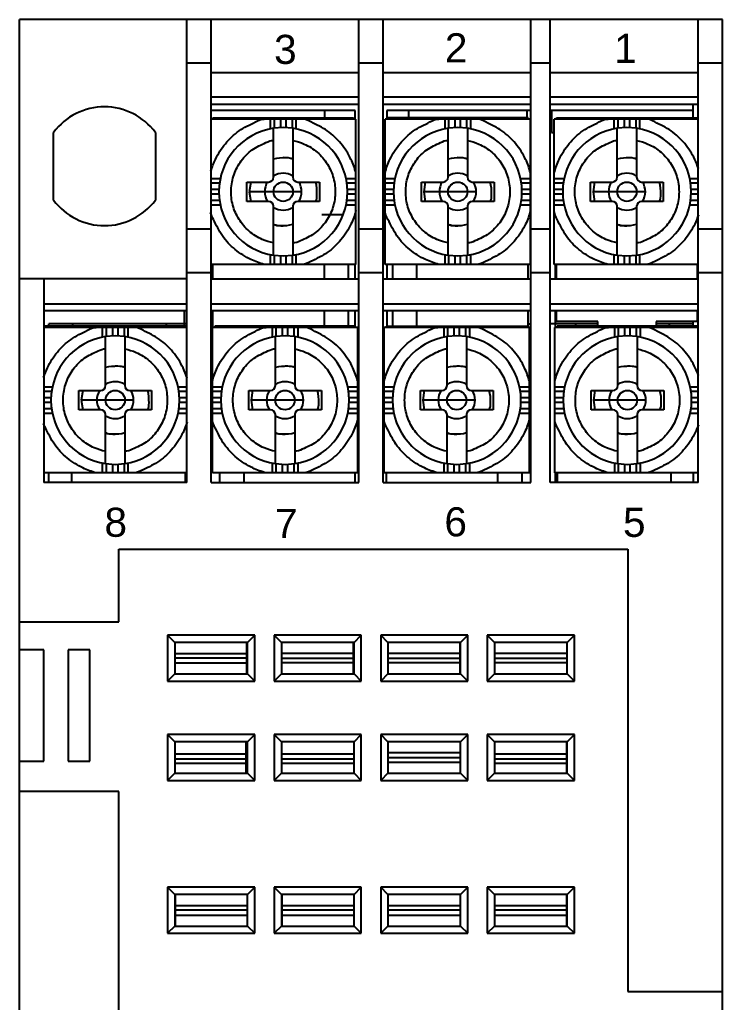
# Model space of a CAD drawing. Header units: millimetres. Extents: x -145.4 to -116.4, y 161.4 to 236.1.
# Drawn here: x -145.4 to -116.4, y 195.57 to 236.12 of the extents above; entities that cross this region are included whole.
import ezdxf

# ---------------------------------------------------------------- set-up
doc = ezdxf.new("R2010")
doc.units = ezdxf.units.MM
doc.layers.add('CMNT', color=7, linetype='Continuous', lineweight=13)
doc.layers.add('中線', color=3, linetype='Continuous', lineweight=25)
doc.styles.get("Standard").update_dxf_attribs({"font": 'simplex.shx', "bigfont": 'extfont2.shx'})

msp = doc.modelspace()

# ---------------------------------------------------------------- linework, layer by layer
at = {"layer": '中線', "color": 0}
for p, q in [((-145.4, 164.327), (-145.4, 236.121)), ((-116.403, 236.121), (-145.4, 236.121)), ((-138.501, 217.023), (-138.501, 236.121)), ((-137.501, 217.023), (-137.501, 236.121)), ((-131.402, 217.023), (-131.402, 236.121)), ((-130.402, 217.023), (-130.402, 236.121)), ((-124.302, 217.023), (-124.302, 236.121)), ((-123.502, 217.023), (-123.502, 236.121)), ((-117.403, 217.023), (-117.403, 236.121)), ((-116.403, 164.327), (-116.403, 236.121)), ((-137.501, 234.321), (-138.501, 234.321)), ((-130.402, 234.321), (-131.402, 234.321)), ((-123.502, 234.321), (-124.302, 234.321)), ((-116.403, 234.321), (-117.403, 234.321)), ((-131.402, 233.921), (-137.501, 233.921)), ((-124.302, 233.921), (-130.402, 233.921)), ((-117.403, 233.921), (-123.502, 233.921)), ((-131.402, 232.922), (-137.501, 232.922)), ((-124.302, 232.922), (-130.402, 232.922)), ((-117.403, 232.922), (-123.502, 232.922)), ((-131.402, 232.622), (-137.501, 232.622)), ((-131.551, 232.372), (-137.501, 232.372)), ((-132.801, 232.072), (-132.801, 232.372)), ((-131.551, 232.022), (-131.551, 232.372)), ((-124.302, 232.622), (-130.402, 232.622)), ((-130.252, 232.372), (-130.252, 232.022)), ((-124.302, 232.372), (-130.252, 232.372)), ((-129.352, 232.372), (-129.352, 232.072)), ((-124.452, 232.072), (-124.452, 232.372)), ((-117.403, 232.622), (-123.502, 232.622)), ((-117.603, 232.372), (-123.502, 232.372)), ((-123.452, 232.372), (-123.452, 231.472)), ((-117.603, 232.072), (-117.603, 232.622)), ((-131.526, 232.022), (-137.501, 232.022)), ((-137.425, 232.022), (-137.425, 232.072)), ((-137.425, 232.072), (-131.626, 232.072)), ((-135.062, 232.022), (-135.062, 231.617)), ((-134.889, 231.647), (-134.889, 232.022)), ((-134.629, 231.67), (-134.629, 232.022)), ((-134.421, 232.022), (-134.421, 231.67)), ((-134.161, 232.022), (-134.161, 231.647)), ((-133.988, 231.617), (-133.988, 232.022)), ((-131.626, 232.072), (-131.626, 232.022)), ((-131.526, 226.022), (-131.526, 232.022)), ((-130.321, 226.022), (-130.321, 232.022)), ((-124.321, 232.022), (-130.321, 232.022)), ((-130.221, 232.072), (-130.221, 232.022)), ((-124.421, 232.072), (-130.221, 232.072)), ((-127.858, 232.022), (-127.858, 231.617)), ((-127.685, 231.647), (-127.685, 232.022)), ((-127.425, 231.67), (-127.425, 232.022)), ((-127.217, 232.022), (-127.217, 231.67)), ((-126.957, 232.022), (-126.957, 231.647)), ((-126.784, 231.617), (-126.784, 232.022)), ((-124.421, 232.022), (-124.421, 232.072)), ((-124.321, 226.022), (-124.321, 232.022)), ((-123.34, 226.022), (-123.34, 232.022)), ((-117.403, 232.022), (-123.34, 232.022)), ((-123.24, 232.022), (-123.24, 232.072)), ((-123.24, 232.072), (-117.44, 232.072)), ((-120.877, 232.022), (-120.877, 231.617)), ((-120.704, 231.647), (-120.704, 232.022)), ((-120.444, 231.67), (-120.444, 232.022)), ((-120.236, 232.022), (-120.236, 231.67)), ((-119.976, 232.022), (-119.976, 231.647)), ((-119.803, 231.617), (-119.803, 232.022)), ((-117.44, 232.072), (-117.44, 232.022)), ((-134.525, 231.672), (-134.925, 231.641)), ((-134.925, 229.622), (-134.925, 231.641)), ((-134.125, 231.641), (-134.525, 231.672)), ((-134.125, 231.641), (-134.125, 229.622)), ((-127.321, 231.672), (-127.721, 231.641)), ((-127.721, 229.622), (-127.721, 231.641)), ((-126.921, 231.641), (-127.321, 231.672)), ((-126.921, 231.641), (-126.921, 229.622)), ((-120.34, 231.672), (-120.74, 231.641)), ((-120.74, 229.622), (-120.74, 231.641)), ((-119.94, 231.641), (-120.34, 231.672)), ((-119.94, 231.641), (-119.94, 229.622)), ((-144, 228.672), (-144, 231.472)), ((-139.801, 231.472), (-139.801, 228.672)), ((-123.452, 231.472), (-123.34, 231.472)), ((-137.12, 229.559), (-137.501, 229.559)), ((-131.526, 229.559), (-131.931, 229.559)), ((-129.916, 229.559), (-130.321, 229.559)), ((-124.321, 229.559), (-124.726, 229.559)), ((-122.935, 229.559), (-123.34, 229.559)), ((-117.403, 229.559), (-117.745, 229.559)), ((-137.501, 229.386), (-137.15, 229.386)), ((-137.501, 229.126), (-137.173, 229.126)), ((-136.025, 228.622), (-136.025, 229.422)), ((-136.025, 229.422), (-135.125, 229.422)), ((-135.867, 229.422), (-135.925, 229.022)), ((-133.925, 229.422), (-133.025, 229.422)), ((-133.025, 229.422), (-133.025, 228.622)), ((-131.901, 229.386), (-131.526, 229.386)), ((-131.878, 229.126), (-131.526, 229.126)), ((-130.321, 229.386), (-129.945, 229.386)), ((-130.321, 229.126), (-129.969, 229.126)), ((-128.821, 228.622), (-128.821, 229.422)), ((-128.821, 229.422), (-127.921, 229.422)), ((-128.662, 229.422), (-128.721, 229.022)), ((-126.721, 229.422), (-125.821, 229.422)), ((-125.821, 229.422), (-125.821, 228.622)), ((-124.696, 229.386), (-124.321, 229.386)), ((-124.673, 229.126), (-124.321, 229.126)), ((-123.34, 229.386), (-122.965, 229.386)), ((-123.34, 229.126), (-122.988, 229.126)), ((-121.84, 228.622), (-121.84, 229.422)), ((-121.84, 229.422), (-120.94, 229.422)), ((-121.682, 229.422), (-121.74, 229.022)), ((-119.74, 229.422), (-118.84, 229.422)), ((-118.84, 229.422), (-118.84, 228.622)), ((-117.715, 229.386), (-117.403, 229.386)), ((-117.692, 229.126), (-117.403, 229.126)), ((-137.173, 228.918), (-137.501, 228.918)), ((-135.925, 229.022), (-135.867, 228.622)), ((-133.765, 229.022), (-135.925, 229.022)), ((-131.526, 228.918), (-131.878, 228.918)), ((-129.969, 228.918), (-130.321, 228.918)), ((-128.721, 229.022), (-128.662, 228.622)), ((-126.561, 229.022), (-128.721, 229.022)), ((-124.321, 228.918), (-124.673, 228.918)), ((-122.988, 228.918), (-123.34, 228.918)), ((-121.74, 229.022), (-121.682, 228.622)), ((-119.58, 229.022), (-121.74, 229.022)), ((-117.403, 228.918), (-117.692, 228.918)), ((-137.15, 228.658), (-137.501, 228.658)), ((-137.501, 228.485), (-137.12, 228.485)), ((-135.125, 228.622), (-136.025, 228.622)), ((-134.925, 226.402), (-134.925, 228.422)), ((-134.125, 228.422), (-134.125, 226.402)), ((-133.025, 228.622), (-133.925, 228.622)), ((-131.931, 228.485), (-131.526, 228.485)), ((-131.526, 228.658), (-131.901, 228.658)), ((-129.945, 228.658), (-130.321, 228.658)), ((-130.321, 228.485), (-129.916, 228.485)), ((-127.921, 228.622), (-128.821, 228.622)), ((-127.721, 226.402), (-127.721, 228.422)), ((-126.921, 228.422), (-126.921, 226.402)), ((-125.821, 228.622), (-126.721, 228.622)), ((-124.726, 228.485), (-124.321, 228.485)), ((-124.321, 228.658), (-124.696, 228.658)), ((-122.965, 228.658), (-123.34, 228.658)), ((-123.34, 228.485), (-122.935, 228.485)), ((-120.94, 228.622), (-121.84, 228.622)), ((-120.74, 226.402), (-120.74, 228.422)), ((-119.94, 228.422), (-119.94, 226.402)), ((-118.84, 228.622), (-119.74, 228.622)), ((-117.745, 228.485), (-117.403, 228.485)), ((-117.403, 228.658), (-117.715, 228.658)), ((-132.075, 228.072), (-132.925, 228.072)), ((-137.501, 227.472), (-138.501, 227.472)), ((-130.402, 227.472), (-131.402, 227.472)), ((-123.502, 227.472), (-124.302, 227.472)), ((-116.403, 227.472), (-117.403, 227.472)), ((-135.062, 226.427), (-135.062, 226.022)), ((-134.925, 226.402), (-134.525, 226.372)), ((-134.889, 226.022), (-134.889, 226.397)), ((-134.629, 226.022), (-134.629, 226.374)), ((-134.525, 226.372), (-134.125, 226.402)), ((-134.421, 226.374), (-134.421, 226.022)), ((-134.161, 226.397), (-134.161, 226.022)), ((-133.988, 226.022), (-133.988, 226.427)), ((-127.858, 226.427), (-127.858, 226.022)), ((-127.721, 226.402), (-127.321, 226.372)), ((-127.685, 226.022), (-127.685, 226.397)), ((-127.425, 226.022), (-127.425, 226.374)), ((-127.321, 226.372), (-126.921, 226.402)), ((-127.217, 226.374), (-127.217, 226.022)), ((-126.957, 226.397), (-126.957, 226.022)), ((-126.784, 226.022), (-126.784, 226.427)), ((-120.877, 226.427), (-120.877, 226.022)), ((-120.74, 226.402), (-120.34, 226.372)), ((-120.704, 226.022), (-120.704, 226.397)), ((-120.444, 226.022), (-120.444, 226.374)), ((-120.34, 226.372), (-119.94, 226.402)), ((-120.236, 226.374), (-120.236, 226.022)), ((-119.976, 226.397), (-119.976, 226.022)), ((-119.803, 226.022), (-119.803, 226.427)), ((-131.526, 226.022), (-137.501, 226.022)), ((-137.425, 225.422), (-137.425, 226.022)), ((-132.825, 225.422), (-132.825, 226.022)), ((-131.826, 225.422), (-131.826, 226.022)), ((-131.551, 225.422), (-131.551, 226.022)), ((-124.321, 226.022), (-130.321, 226.022)), ((-130.252, 226.022), (-130.252, 225.422)), ((-130.021, 226.022), (-130.021, 225.422)), ((-129.021, 226.022), (-129.021, 225.422)), ((-124.421, 225.422), (-124.421, 226.022)), ((-124.302, 226.072), (-124.321, 226.072)), ((-117.403, 226.022), (-123.34, 226.022)), ((-123.302, 226.022), (-123.302, 225.422)), ((-123.24, 225.422), (-123.24, 226.022)), ((-117.44, 226.022), (-117.44, 225.422)), ((-137.501, 225.672), (-138.501, 225.672)), ((-130.402, 225.672), (-131.402, 225.672)), ((-123.502, 225.672), (-124.302, 225.672)), ((-116.403, 225.672), (-117.403, 225.672)), ((-138.501, 225.422), (-145.4, 225.422)), ((-144.4, 225.422), (-144.4, 217.023)), ((-137.501, 225.422), (-131.402, 225.422)), ((-130.402, 225.422), (-124.302, 225.422)), ((-123.502, 225.422), (-117.403, 225.422)), ((-144.4, 224.402), (-138.501, 224.402)), ((-137.501, 224.402), (-131.402, 224.402)), ((-130.402, 224.402), (-124.302, 224.402)), ((-123.502, 224.402), (-117.403, 224.402)), ((-144.4, 224.122), (-138.501, 224.122)), ((-138.601, 223.472), (-138.601, 224.122)), ((-137.501, 224.122), (-131.402, 224.122)), ((-137.425, 223.422), (-137.425, 224.122)), ((-132.825, 223.472), (-132.825, 224.122)), ((-131.826, 223.472), (-131.826, 224.122)), ((-131.551, 223.472), (-131.551, 224.122)), ((-130.402, 224.122), (-124.302, 224.122)), ((-130.252, 224.122), (-130.252, 223.472)), ((-130.021, 224.122), (-130.021, 223.472)), ((-129.021, 224.122), (-129.021, 223.472)), ((-124.421, 223.422), (-124.421, 224.122)), ((-123.502, 224.122), (-117.403, 224.122)), ((-123.302, 224.122), (-123.302, 223.422)), ((-123.24, 223.672), (-123.24, 224.122)), ((-117.44, 224.122), (-117.44, 223.672)), ((-138.501, 223.422), (-144.4, 223.422)), ((-144.357, 223.472), (-144.357, 223.422)), ((-138.557, 223.472), (-144.357, 223.472)), ((-144.2, 223.472), (-144.2, 223.572)), ((-138.501, 223.572), (-144.2, 223.572)), ((-143.201, 223.472), (-143.201, 223.572)), ((-141.994, 223.422), (-141.994, 223.017)), ((-141.821, 223.047), (-141.821, 223.422)), ((-141.561, 223.07), (-141.561, 223.422)), ((-141.353, 223.422), (-141.353, 223.07)), ((-141.093, 223.422), (-141.093, 223.047)), ((-140.92, 223.017), (-140.92, 223.422)), ((-139.351, 223.572), (-139.351, 223.472)), ((-138.557, 223.422), (-138.557, 223.472)), ((-137.501, 223.572), (-137.425, 223.572)), ((-137.449, 217.423), (-137.449, 223.422)), ((-131.449, 223.422), (-137.449, 223.422)), ((-137.349, 223.472), (-137.349, 223.422)), ((-131.549, 223.472), (-137.349, 223.472)), ((-134.986, 223.422), (-134.986, 223.017)), ((-134.813, 223.047), (-134.813, 223.422)), ((-134.553, 223.07), (-134.553, 223.422)), ((-134.345, 223.422), (-134.345, 223.07)), ((-134.085, 223.422), (-134.085, 223.047)), ((-133.912, 223.017), (-133.912, 223.422)), ((-131.549, 223.422), (-131.549, 223.472)), ((-131.449, 217.423), (-131.449, 223.422)), ((-130.363, 217.423), (-130.363, 223.422)), ((-124.364, 223.422), (-130.363, 223.422)), ((-130.263, 223.422), (-130.263, 223.472)), ((-130.263, 223.472), (-124.464, 223.472)), ((-127.901, 223.422), (-127.901, 223.017)), ((-127.728, 223.047), (-127.728, 223.422)), ((-127.468, 223.07), (-127.468, 223.422)), ((-127.259, 223.422), (-127.259, 223.07)), ((-127, 223.422), (-127, 223.047)), ((-126.826, 223.017), (-126.826, 223.422)), ((-124.464, 223.472), (-124.464, 223.422)), ((-124.421, 223.572), (-124.302, 223.572)), ((-124.364, 217.423), (-124.364, 223.422)), ((-121.54, 223.572), (-123.502, 223.572)), ((-123.319, 217.423), (-123.319, 223.422)), ((-117.403, 223.422), (-123.319, 223.422)), ((-121.54, 223.672), (-123.24, 223.672)), ((-123.219, 223.472), (-123.219, 223.422)), ((-117.42, 223.472), (-123.219, 223.472)), ((-122.452, 223.472), (-122.452, 223.572)), ((-121.54, 223.472), (-121.54, 223.672)), ((-120.857, 223.422), (-120.857, 223.017)), ((-120.683, 223.047), (-120.683, 223.422)), ((-120.424, 223.07), (-120.424, 223.422)), ((-120.215, 223.422), (-120.215, 223.07)), ((-119.956, 223.422), (-119.956, 223.047)), ((-119.782, 223.017), (-119.782, 223.422)), ((-119.14, 223.672), (-119.14, 223.472)), ((-117.44, 223.672), (-119.14, 223.672)), ((-117.603, 223.572), (-119.14, 223.572)), ((-118.603, 223.572), (-118.603, 223.472)), ((-117.603, 223.472), (-117.603, 223.672)), ((-117.42, 223.422), (-117.42, 223.472)), ((-141.457, 223.072), (-141.857, 223.042)), ((-141.857, 221.023), (-141.857, 223.042)), ((-141.057, 223.042), (-141.457, 223.072)), ((-141.057, 223.042), (-141.057, 221.023)), ((-134.449, 223.072), (-134.849, 223.042)), ((-134.849, 221.023), (-134.849, 223.042)), ((-134.049, 223.042), (-134.449, 223.072)), ((-134.049, 223.042), (-134.049, 221.023)), ((-127.364, 223.072), (-127.764, 223.042)), ((-127.764, 221.023), (-127.764, 223.042)), ((-126.964, 223.042), (-127.364, 223.072)), ((-126.964, 223.042), (-126.964, 221.023)), ((-120.319, 223.072), (-120.719, 223.042)), ((-120.719, 221.023), (-120.719, 223.042)), ((-119.92, 223.042), (-120.319, 223.072)), ((-119.92, 223.042), (-119.92, 221.023)), ((-137.449, 222.272), (-137.501, 222.272)), ((-124.302, 222.272), (-124.364, 222.272)), ((-144.052, 220.96), (-144.4, 220.96)), ((-144.4, 220.787), (-144.082, 220.787)), ((-142.957, 220.023), (-142.957, 220.823)), ((-142.957, 220.823), (-142.057, 220.823)), ((-142.799, 220.823), (-142.857, 220.423)), ((-140.857, 220.823), (-139.957, 220.823)), ((-139.957, 220.823), (-139.957, 220.023)), ((-138.501, 220.96), (-138.862, 220.96)), ((-138.832, 220.787), (-138.501, 220.787)), ((-137.044, 220.96), (-137.449, 220.96)), ((-137.449, 220.787), (-137.074, 220.787)), ((-135.949, 220.023), (-135.949, 220.823)), ((-135.949, 220.823), (-135.049, 220.823)), ((-135.791, 220.823), (-135.849, 220.423)), ((-133.849, 220.823), (-132.949, 220.823)), ((-132.949, 220.823), (-132.949, 220.023)), ((-131.449, 220.96), (-131.854, 220.96)), ((-131.824, 220.787), (-131.449, 220.787)), ((-129.958, 220.96), (-130.363, 220.96)), ((-130.363, 220.787), (-129.988, 220.787)), ((-128.863, 220.023), (-128.863, 220.823)), ((-128.863, 220.823), (-127.964, 220.823)), ((-128.705, 220.823), (-128.764, 220.423)), ((-126.764, 220.823), (-125.864, 220.823)), ((-125.864, 220.823), (-125.864, 220.023)), ((-124.364, 220.96), (-124.769, 220.96)), ((-124.739, 220.787), (-124.364, 220.787)), ((-122.914, 220.96), (-123.319, 220.96)), ((-123.319, 220.787), (-122.944, 220.787)), ((-121.819, 220.023), (-121.819, 220.823)), ((-121.819, 220.823), (-120.919, 220.823)), ((-121.661, 220.823), (-121.719, 220.423)), ((-119.72, 220.823), (-118.82, 220.823)), ((-118.82, 220.823), (-118.82, 220.023)), ((-117.403, 220.96), (-117.725, 220.96)), ((-117.695, 220.787), (-117.403, 220.787)), ((-144.4, 220.527), (-144.105, 220.527)), ((-144.105, 220.318), (-144.4, 220.318)), ((-142.857, 220.423), (-142.799, 220.023)), ((-140.697, 220.423), (-142.857, 220.423)), ((-138.809, 220.527), (-138.501, 220.527)), ((-138.501, 220.318), (-138.809, 220.318)), ((-137.449, 220.527), (-137.097, 220.527)), ((-137.097, 220.318), (-137.449, 220.318)), ((-135.849, 220.423), (-135.791, 220.023)), ((-133.689, 220.423), (-135.849, 220.423)), ((-131.801, 220.527), (-131.449, 220.527)), ((-131.449, 220.318), (-131.801, 220.318)), ((-130.363, 220.527), (-130.011, 220.527)), ((-130.011, 220.318), (-130.363, 220.318)), ((-128.764, 220.423), (-128.705, 220.023)), ((-126.604, 220.423), (-128.764, 220.423)), ((-124.716, 220.527), (-124.364, 220.527)), ((-124.364, 220.318), (-124.716, 220.318)), ((-123.319, 220.527), (-122.967, 220.527)), ((-122.967, 220.318), (-123.319, 220.318)), ((-121.719, 220.423), (-121.661, 220.023)), ((-119.56, 220.423), (-121.719, 220.423)), ((-117.672, 220.527), (-117.403, 220.527)), ((-117.403, 220.318), (-117.672, 220.318)), ((-144.082, 220.059), (-144.4, 220.059)), ((-144.4, 219.885), (-144.052, 219.885)), ((-142.057, 220.023), (-142.957, 220.023)), ((-141.857, 217.803), (-141.857, 219.823)), ((-141.057, 219.823), (-141.057, 217.803)), ((-139.957, 220.023), (-140.857, 220.023)), ((-138.862, 219.885), (-138.501, 219.885)), ((-138.501, 220.059), (-138.832, 220.059)), ((-137.074, 220.059), (-137.449, 220.059)), ((-137.449, 219.885), (-137.044, 219.885)), ((-135.049, 220.023), (-135.949, 220.023)), ((-134.849, 217.803), (-134.849, 219.823)), ((-134.049, 219.823), (-134.049, 217.803)), ((-132.949, 220.023), (-133.849, 220.023)), ((-131.854, 219.885), (-131.449, 219.885)), ((-131.449, 220.059), (-131.824, 220.059)), ((-129.988, 220.059), (-130.363, 220.059)), ((-130.363, 219.885), (-129.958, 219.885)), ((-127.964, 220.023), (-128.863, 220.023)), ((-127.764, 217.803), (-127.764, 219.823)), ((-126.964, 219.823), (-126.964, 217.803)), ((-125.864, 220.023), (-126.764, 220.023)), ((-124.769, 219.885), (-124.364, 219.885)), ((-124.364, 220.059), (-124.739, 220.059)), ((-122.944, 220.059), (-123.319, 220.059)), ((-123.319, 219.885), (-122.914, 219.885)), ((-120.919, 220.023), (-121.819, 220.023)), ((-120.719, 217.803), (-120.719, 219.823)), ((-119.92, 219.823), (-119.92, 217.803)), ((-118.82, 220.023), (-119.72, 220.023)), ((-117.725, 219.885), (-117.403, 219.885)), ((-117.403, 220.059), (-117.695, 220.059)), ((-137.501, 218.273), (-137.449, 218.273)), ((-124.364, 218.273), (-124.302, 218.273)), ((-141.994, 217.828), (-141.994, 217.423)), ((-141.857, 217.803), (-141.457, 217.773)), ((-141.821, 217.423), (-141.821, 217.798)), ((-141.561, 217.423), (-141.561, 217.775)), ((-141.457, 217.773), (-141.057, 217.803)), ((-141.353, 217.775), (-141.353, 217.423)), ((-141.093, 217.798), (-141.093, 217.423)), ((-140.92, 217.423), (-140.92, 217.828)), ((-134.986, 217.828), (-134.986, 217.423)), ((-134.849, 217.803), (-134.449, 217.773)), ((-134.813, 217.423), (-134.813, 217.798)), ((-134.553, 217.423), (-134.553, 217.775)), ((-134.449, 217.773), (-134.049, 217.803)), ((-134.345, 217.775), (-134.345, 217.423)), ((-134.085, 217.798), (-134.085, 217.423)), ((-133.912, 217.423), (-133.912, 217.828)), ((-127.901, 217.828), (-127.901, 217.423)), ((-127.764, 217.803), (-127.364, 217.773)), ((-127.728, 217.423), (-127.728, 217.798)), ((-127.468, 217.423), (-127.468, 217.775)), ((-127.364, 217.773), (-126.964, 217.803)), ((-127.259, 217.775), (-127.259, 217.423)), ((-127, 217.798), (-127, 217.423)), ((-126.826, 217.423), (-126.826, 217.828)), ((-120.857, 217.828), (-120.857, 217.423)), ((-120.719, 217.803), (-120.319, 217.773)), ((-120.683, 217.423), (-120.683, 217.798)), ((-120.424, 217.423), (-120.424, 217.775)), ((-120.319, 217.773), (-119.92, 217.803)), ((-120.215, 217.775), (-120.215, 217.423)), ((-119.956, 217.798), (-119.956, 217.423)), ((-119.782, 217.423), (-119.782, 217.828)), ((-138.501, 217.423), (-144.4, 217.423)), ((-144.2, 217.023), (-144.2, 217.423)), ((-143.257, 217.423), (-143.257, 217.023)), ((-138.557, 217.023), (-138.557, 217.423)), ((-131.449, 217.423), (-137.449, 217.423)), ((-137.149, 217.423), (-137.149, 217.023)), ((-136.149, 217.423), (-136.149, 217.023)), ((-131.549, 217.023), (-131.549, 217.423)), ((-124.364, 217.423), (-130.363, 217.423)), ((-130.263, 217.023), (-130.263, 217.423)), ((-125.664, 217.023), (-125.664, 217.423)), ((-124.664, 217.023), (-124.664, 217.423)), ((-117.403, 217.423), (-123.319, 217.423)), ((-123.302, 217.423), (-123.302, 217.023)), ((-123.219, 217.423), (-123.219, 217.023)), ((-118.52, 217.023), (-118.52, 217.423)), ((-117.603, 217.423), (-117.603, 217.023)), ((-138.501, 217.023), (-144.4, 217.023)), ((-137.501, 217.023), (-131.402, 217.023)), ((-130.402, 217.023), (-124.302, 217.023)), ((-117.403, 217.023), (-123.502, 217.023)), ((-141.301, 211.273), (-141.301, 214.273)), ((-141.301, 214.273), (-120.302, 214.273)), ((-120.302, 214.273), (-120.302, 196.025)), ((-145.4, 211.273), (-141.301, 211.273)), ((-139.001, 210.423), (-139.301, 210.723)), ((-139.301, 210.723), (-139.301, 208.824)), ((-135.701, 210.723), (-139.301, 210.723)), ((-136.001, 210.423), (-135.701, 210.723)), ((-135.701, 208.824), (-135.701, 210.723)), ((-134.601, 210.423), (-134.901, 210.723)), ((-134.901, 210.723), (-134.901, 208.824)), ((-131.302, 210.723), (-134.901, 210.723)), ((-131.601, 210.423), (-131.302, 210.723)), ((-131.302, 208.824), (-131.302, 210.723)), ((-130.502, 210.723), (-130.502, 208.824)), ((-130.202, 210.423), (-130.502, 210.723)), ((-126.902, 210.723), (-130.502, 210.723)), ((-127.202, 210.423), (-126.902, 210.723)), ((-126.902, 208.824), (-126.902, 210.723)), ((-126.102, 210.723), (-126.102, 208.824)), ((-122.502, 210.723), (-126.102, 210.723)), ((-125.802, 210.423), (-126.102, 210.723)), ((-122.802, 210.423), (-122.502, 210.723)), ((-122.502, 208.824), (-122.502, 210.723)), ((-144.4, 210.123), (-145.4, 210.123)), ((-144.4, 205.524), (-144.4, 210.123)), ((-142.501, 210.123), (-143.401, 210.123)), ((-143.401, 210.123), (-143.401, 205.524)), ((-142.501, 205.524), (-142.501, 210.123)), ((-139.001, 210.423), (-139.001, 209.123)), ((-136.001, 210.423), (-139.001, 210.423)), ((-136.027, 209.123), (-136.027, 210.423)), ((-136.001, 210.073), (-136.027, 210.073)), ((-136.001, 209.123), (-136.001, 210.423)), ((-134.601, 210.423), (-134.601, 209.123)), ((-131.601, 210.423), (-134.601, 210.423)), ((-131.626, 209.123), (-131.626, 210.423)), ((-131.601, 209.123), (-131.601, 210.423)), ((-130.202, 210.423), (-130.202, 209.123)), ((-127.202, 210.423), (-130.202, 210.423)), ((-127.221, 209.123), (-127.221, 210.423)), ((-127.202, 209.123), (-127.202, 210.423)), ((-125.802, 210.423), (-125.802, 209.123)), ((-122.802, 210.423), (-125.802, 210.423)), ((-125.79, 209.123), (-125.79, 210.423)), ((-122.802, 209.123), (-122.802, 210.423)), ((-139.001, 209.97), (-136.027, 209.97)), ((-136.027, 209.773), (-139.001, 209.773)), ((-131.626, 209.97), (-134.601, 209.97)), ((-134.601, 209.773), (-131.626, 209.773)), ((-127.221, 209.97), (-130.202, 209.97)), ((-130.202, 209.773), (-127.221, 209.773)), ((-122.802, 209.97), (-125.79, 209.97)), ((-125.79, 209.773), (-122.802, 209.773)), ((-139.001, 209.577), (-136.027, 209.577)), ((-131.626, 209.577), (-134.601, 209.577)), ((-131.626, 209.373), (-131.601, 209.373)), ((-127.221, 209.577), (-130.202, 209.577)), ((-122.802, 209.577), (-125.79, 209.577)), ((-139.001, 209.123), (-139.301, 208.824)), ((-139.301, 208.824), (-135.701, 208.824)), ((-139.001, 209.123), (-136.001, 209.123)), ((-136.001, 209.123), (-135.701, 208.824)), ((-134.601, 209.123), (-134.901, 208.824)), ((-134.901, 208.824), (-131.302, 208.824)), ((-134.601, 209.123), (-131.601, 209.123)), ((-131.601, 209.123), (-131.302, 208.824)), ((-130.202, 209.123), (-130.502, 208.824)), ((-130.502, 208.824), (-126.902, 208.824)), ((-130.202, 209.123), (-127.202, 209.123)), ((-127.202, 209.123), (-126.902, 208.824)), ((-125.802, 209.123), (-126.102, 208.824)), ((-126.102, 208.824), (-122.502, 208.824)), ((-125.802, 209.123), (-122.802, 209.123)), ((-122.802, 209.123), (-122.502, 208.824)), ((-139.001, 206.324), (-139.301, 206.624)), ((-135.701, 206.624), (-139.301, 206.624)), ((-139.301, 206.624), (-139.301, 204.724)), ((-136.001, 206.324), (-135.701, 206.624)), ((-135.701, 204.724), (-135.701, 206.624)), ((-134.601, 206.324), (-134.901, 206.624)), ((-134.901, 206.624), (-134.901, 204.724)), ((-131.302, 206.624), (-134.901, 206.624)), ((-131.601, 206.324), (-131.302, 206.624)), ((-131.302, 204.724), (-131.302, 206.624)), ((-130.502, 206.624), (-130.502, 204.724)), ((-126.902, 206.624), (-130.502, 206.624)), ((-130.202, 206.324), (-130.502, 206.624)), ((-127.202, 206.324), (-126.902, 206.624)), ((-126.902, 204.724), (-126.902, 206.624)), ((-126.102, 206.624), (-126.102, 204.724)), ((-122.502, 206.624), (-126.102, 206.624)), ((-125.802, 206.324), (-126.102, 206.624)), ((-122.802, 206.324), (-122.502, 206.624)), ((-122.502, 204.724), (-122.502, 206.624)), ((-136.001, 206.324), (-139.001, 206.324)), ((-139.001, 206.324), (-139.001, 205.024)), ((-136.057, 205.024), (-136.057, 206.324)), ((-136.001, 206.174), (-136.057, 206.174)), ((-136.001, 205.024), (-136.001, 206.324)), ((-134.601, 206.324), (-134.601, 205.024)), ((-131.601, 206.324), (-134.601, 206.324)), ((-131.601, 205.024), (-131.601, 206.324)), ((-130.202, 206.324), (-130.202, 205.024)), ((-127.202, 206.324), (-130.202, 206.324)), ((-127.214, 205.024), (-127.214, 206.324)), ((-127.202, 205.024), (-127.202, 206.324)), ((-125.802, 206.324), (-125.802, 205.024)), ((-122.802, 206.324), (-125.802, 206.324)), ((-122.819, 205.024), (-122.819, 206.324)), ((-122.802, 206.174), (-122.819, 206.174)), ((-122.802, 206.024), (-122.819, 206.024)), ((-122.802, 205.024), (-122.802, 206.324)), ((-136.057, 205.82), (-139.001, 205.82)), ((-139.001, 205.624), (-136.057, 205.624)), ((-131.601, 205.82), (-134.599, 205.82)), ((-134.599, 205.624), (-131.601, 205.624)), ((-127.214, 205.87), (-130.202, 205.87)), ((-130.202, 205.674), (-127.214, 205.674)), ((-122.819, 205.82), (-125.802, 205.82)), ((-125.802, 205.624), (-122.819, 205.624)), ((-145.4, 205.524), (-144.4, 205.524)), ((-143.401, 205.524), (-142.501, 205.524)), ((-136.057, 205.427), (-139.001, 205.427)), ((-131.601, 205.427), (-134.599, 205.427)), ((-127.214, 205.477), (-130.202, 205.477)), ((-122.819, 205.427), (-125.802, 205.427)), ((-139.001, 205.024), (-139.301, 204.724)), ((-139.001, 205.024), (-136.001, 205.024)), ((-136.001, 205.024), (-135.701, 204.724)), ((-134.601, 205.024), (-134.901, 204.724)), ((-134.601, 205.024), (-131.601, 205.024)), ((-131.601, 205.024), (-131.302, 204.724)), ((-130.202, 205.024), (-130.502, 204.724)), ((-130.202, 205.024), (-127.202, 205.024)), ((-127.202, 205.024), (-126.902, 204.724)), ((-125.802, 205.024), (-126.102, 204.724)), ((-125.802, 205.024), (-122.802, 205.024)), ((-122.802, 205.024), (-122.502, 204.724)), ((-139.301, 204.724), (-135.701, 204.724)), ((-134.901, 204.724), (-131.302, 204.724)), ((-130.502, 204.724), (-126.902, 204.724)), ((-126.102, 204.724), (-122.502, 204.724)), ((-141.301, 204.274), (-145.4, 204.274)), ((-141.301, 186.175), (-141.301, 204.274)), ((-139.001, 200.024), (-139.301, 200.324)), ((-135.701, 200.324), (-139.301, 200.324)), ((-139.301, 200.324), (-139.301, 198.424)), ((-136.001, 200.024), (-135.701, 200.324)), ((-135.701, 198.424), (-135.701, 200.324)), ((-134.601, 200.024), (-134.901, 200.324)), ((-131.302, 200.324), (-134.901, 200.324)), ((-134.901, 200.324), (-134.901, 198.424)), ((-131.601, 200.024), (-131.302, 200.324)), ((-131.302, 198.424), (-131.302, 200.324)), ((-130.502, 200.324), (-130.502, 198.424)), ((-126.902, 200.324), (-130.502, 200.324)), ((-130.202, 200.024), (-130.502, 200.324)), ((-127.202, 200.024), (-126.902, 200.324)), ((-126.902, 198.424), (-126.902, 200.324)), ((-126.102, 200.324), (-126.102, 198.424)), ((-122.502, 200.324), (-126.102, 200.324)), ((-125.802, 200.024), (-126.102, 200.324)), ((-122.802, 200.024), (-122.502, 200.324)), ((-122.502, 198.424), (-122.502, 200.324)), ((-136.001, 200.024), (-139.001, 200.024)), ((-139.001, 200.024), (-139.001, 198.724)), ((-139.001, 199.974), (-138.986, 199.974)), ((-138.986, 200.024), (-138.986, 198.724)), ((-136.001, 198.724), (-136.001, 200.024)), ((-131.601, 200.024), (-134.601, 200.024)), ((-134.601, 200.024), (-134.601, 198.724)), ((-134.587, 200.024), (-134.587, 198.724)), ((-131.601, 198.724), (-131.601, 200.024)), ((-130.202, 200.024), (-130.202, 198.724)), ((-127.202, 200.024), (-130.202, 200.024)), ((-127.202, 198.724), (-127.202, 200.024)), ((-125.802, 200.024), (-125.802, 198.724)), ((-122.802, 200.024), (-125.802, 200.024)), ((-122.827, 198.724), (-122.827, 200.024)), ((-122.827, 199.974), (-122.802, 199.974)), ((-122.802, 198.724), (-122.802, 200.024)), ((-138.986, 199.571), (-136.001, 199.571)), ((-134.587, 199.874), (-134.601, 199.874)), ((-134.587, 199.571), (-131.601, 199.571)), ((-130.202, 199.571), (-127.205, 199.571)), ((-125.802, 199.571), (-122.827, 199.571)), ((-136.001, 199.374), (-138.986, 199.374)), ((-138.986, 199.178), (-136.001, 199.178)), ((-131.601, 199.374), (-134.587, 199.374)), ((-134.587, 199.178), (-131.601, 199.178)), ((-127.205, 199.374), (-130.202, 199.374)), ((-130.202, 199.178), (-127.205, 199.178)), ((-122.827, 199.374), (-125.802, 199.374)), ((-125.802, 199.178), (-122.827, 199.178)), ((-139.001, 198.724), (-139.301, 198.424)), ((-139.001, 198.974), (-138.986, 198.974)), ((-139.001, 198.724), (-136.001, 198.724)), ((-136.001, 198.724), (-135.701, 198.424)), ((-134.601, 198.724), (-134.901, 198.424)), ((-134.601, 198.724), (-131.601, 198.724)), ((-131.601, 198.724), (-131.302, 198.424)), ((-130.202, 198.724), (-130.502, 198.424)), ((-130.202, 198.724), (-127.202, 198.724)), ((-127.202, 198.724), (-126.902, 198.424)), ((-125.802, 198.724), (-126.102, 198.424)), ((-125.802, 198.724), (-122.802, 198.724)), ((-122.827, 198.974), (-122.802, 198.974)), ((-122.802, 198.724), (-122.502, 198.424)), ((-139.301, 198.424), (-135.701, 198.424)), ((-134.901, 198.424), (-131.302, 198.424)), ((-130.502, 198.424), (-126.902, 198.424)), ((-126.102, 198.424), (-122.502, 198.424)), ((-120.302, 196.025), (-116.403, 196.025))]:
    msp.add_line(p, q, dxfattribs=at)
for centre in [(-134.525, 229.022), (-127.321, 229.022), (-120.34, 229.022), (-141.457, 220.423), (-134.449, 220.423), (-127.364, 220.423), (-120.319, 220.423)]:
    msp.add_circle(centre, 0.4, dxfattribs=at)
for centre, radius, start, end in [((-141.901, 229.897), 2.625, 36.8699, 143.1301), ((-134.525, 229.022), 2.65, 98.6816, 261.3184), ((-134.525, 229.022), 2.65, 278.6816, 81.3184), ((-127.321, 229.022), 2.65, 98.6816, 261.3184), ((-127.321, 229.022), 2.65, 278.6816, 81.3184), ((-120.34, 229.022), 2.65, 98.6816, 261.3184), ((-120.34, 229.022), 2.65, 278.6816, 81.3184), ((-134.525, 229.022), 1.406, 73.4125, 90), ((-127.321, 229.022), 1.406, 73.4125, 90), ((-120.34, 229.022), 1.406, 73.4125, 90), ((-135.125, 229.622), 0.2, 270, 0), ((-134.525, 229.022), 0.76, 58.2431, 121.7569), ((-133.925, 229.622), 0.2, 180, 270), ((-127.921, 229.622), 0.2, 270, 0), ((-127.321, 229.022), 0.76, 58.2431, 121.7569), ((-126.721, 229.622), 0.2, 180, 270), ((-120.94, 229.622), 0.2, 270, 0), ((-120.34, 229.022), 0.76, 58.2431, 121.7569), ((-119.74, 229.622), 0.2, 180, 270), ((-134.525, 229.022), 0.76, 148.2431, 211.7569), ((-134.525, 229.022), 0.76, 328.2431, 31.7569), ((-127.321, 229.022), 0.76, 148.2431, 211.7569), ((-127.321, 229.022), 0.76, 328.2431, 31.7569), ((-120.34, 229.022), 0.76, 148.2431, 211.7569), ((-120.34, 229.022), 0.76, 328.2431, 31.7569), ((-141.901, 230.247), 2.625, 216.8699, 323.1301), ((-135.125, 228.422), 0.2, 0, 90), ((-134.525, 229.022), 0.76, 238.2431, 301.7569), ((-133.925, 228.422), 0.2, 90, 180), ((-127.921, 228.422), 0.2, 0, 90), ((-127.321, 229.022), 0.76, 238.2431, 301.7569), ((-126.721, 228.422), 0.2, 90, 180), ((-120.94, 228.422), 0.2, 0, 90), ((-120.34, 229.022), 0.76, 238.2431, 301.7569), ((-119.74, 228.422), 0.2, 90, 180), ((-134.525, 229.022), 1.406, 253.4125, 270), ((-127.321, 229.022), 1.406, 253.4125, 270), ((-120.34, 229.022), 1.406, 253.4125, 270), ((-141.457, 220.423), 2.65, 98.6816, 261.3184), ((-141.457, 220.423), 2.65, 278.6816, 81.3184), ((-134.449, 220.423), 2.65, 98.6816, 261.3184), ((-134.449, 220.423), 2.65, 278.6816, 81.3184), ((-127.364, 220.423), 2.65, 98.6816, 261.3184), ((-127.364, 220.423), 2.65, 278.6816, 81.3184), ((-120.319, 220.423), 2.65, 98.6816, 261.3184), ((-120.319, 220.423), 2.65, 278.6816, 81.3184), ((-141.457, 220.423), 1.406, 73.4125, 90), ((-134.449, 220.423), 1.406, 73.4125, 90), ((-127.364, 220.423), 1.406, 73.4125, 90), ((-120.319, 220.423), 1.406, 73.4125, 90), ((-142.057, 221.023), 0.2, 270, 0), ((-141.457, 220.423), 0.76, 58.2431, 121.7569), ((-140.857, 221.023), 0.2, 180, 270), ((-135.049, 221.023), 0.2, 270, 0), ((-134.449, 220.423), 0.76, 58.2431, 121.7569), ((-133.849, 221.023), 0.2, 180, 270), ((-127.964, 221.023), 0.2, 270, 0), ((-127.364, 220.423), 0.76, 58.2431, 121.7569), ((-126.764, 221.023), 0.2, 180, 270), ((-120.919, 221.023), 0.2, 270, 0), ((-120.319, 220.423), 0.76, 58.2431, 121.7569), ((-119.72, 221.023), 0.2, 180, 270), ((-141.457, 220.423), 0.76, 148.2431, 211.7569), ((-141.457, 220.423), 0.76, 328.2431, 31.7569), ((-134.449, 220.423), 0.76, 148.2431, 211.7569), ((-134.449, 220.423), 0.76, 328.2431, 31.7569), ((-127.364, 220.423), 0.76, 148.2431, 211.7569), ((-127.364, 220.423), 0.76, 328.2431, 31.7569), ((-120.319, 220.423), 0.76, 148.2431, 211.7569), ((-120.319, 220.423), 0.76, 328.2431, 31.7569), ((-142.057, 219.823), 0.2, 0, 90), ((-141.457, 220.423), 0.76, 238.2431, 301.7569), ((-140.857, 219.823), 0.2, 90, 180), ((-135.049, 219.823), 0.2, 0, 90), ((-134.449, 220.423), 0.76, 238.2431, 301.7569), ((-133.849, 219.823), 0.2, 90, 180), ((-127.964, 219.823), 0.2, 0, 90), ((-127.364, 220.423), 0.76, 238.2431, 301.7569), ((-126.764, 219.823), 0.2, 90, 180), ((-120.919, 219.823), 0.2, 0, 90), ((-120.319, 220.423), 0.76, 238.2431, 301.7569), ((-119.72, 219.823), 0.2, 90, 180), ((-141.457, 220.423), 1.406, 253.4125, 270), ((-134.449, 220.423), 1.406, 253.4125, 270), ((-127.364, 220.423), 1.406, 253.4125, 270), ((-120.319, 220.423), 1.406, 253.4125, 270)]:
    msp.add_arc(centre, radius, start, end, dxfattribs=at)
for points, knots in [([(-137.507, 229.87), (-137.459, 230.037), (-137.307, 230.441), (-136.933, 231.022), (-136.367, 231.568), (-135.793, 231.835), (-135.435, 232.025), (-135.306, 232.022)], [0, 0, 0, 0, 335.545375, 832.971916, 1330.398457, 1827.824998, 2077.020583, 2077.020583, 2077.020583, 2077.020583]), ([(-131.526, 229.803), (-131.575, 229.993), (-131.731, 230.422), (-132.118, 231.022), (-132.684, 231.568), (-133.257, 231.835), (-133.616, 232.025), (-133.744, 232.022)], [0, 0, 0, 0, 362.968045, 837.362651, 1311.757259, 1786.151865, 2023.80915, 2023.80915, 2023.80915, 2023.80915]), ([(-130.321, 229.803), (-130.271, 229.993), (-130.115, 230.422), (-129.728, 231.022), (-129.162, 231.568), (-128.589, 231.835), (-128.23, 232.025), (-128.102, 232.022)], [0, 0, 0, 0, 357.45365, 824.641011, 1291.828373, 1759.015736, 1993.06241, 1993.06241, 1993.06241, 1993.06241]), ([(-124.321, 229.803), (-124.37, 229.993), (-124.526, 230.422), (-124.913, 231.022), (-125.479, 231.568), (-126.053, 231.835), (-126.411, 232.025), (-126.54, 232.022)], [0, 0, 0, 0, 347.947982, 802.711558, 1257.475135, 1712.238712, 1940.061447, 1940.061447, 1940.061447, 1940.061447]), ([(-123.34, 229.803), (-123.29, 229.993), (-123.134, 230.422), (-122.747, 231.022), (-122.182, 231.568), (-121.608, 231.835), (-121.249, 232.025), (-121.121, 232.022)], [0, 0, 0, 0, 342.969564, 791.226409, 1239.483256, 1687.740103, 1912.303165, 1912.303165, 1912.303165, 1912.303165]), ([(-117.391, 229.977), (-117.433, 230.107), (-117.579, 230.473), (-117.933, 231.022), (-118.498, 231.568), (-119.072, 231.835), (-119.431, 232.025), (-119.559, 232.022)], [0, 0, 0, 0, 244.242041, 705.505932, 1166.769824, 1628.033716, 1859.112912, 1859.112912, 1859.112912, 1859.112912]), ([(-134.925, 226.91), (-135.084, 226.94), (-135.447, 227.052), (-135.952, 227.371), (-136.375, 227.864), (-136.634, 228.46), (-136.706, 229.106), (-136.584, 229.745), (-136.28, 230.316), (-135.821, 230.789), (-135.34, 230.998), (-135.031, 231.149), (-134.925, 231.134)], [0, 0, 0, 0, 334.365936, 774.665784, 1214.965632, 1655.265478, 2095.565325, 2535.865173, 2976.16502, 3416.464867, 3856.764714, 4077.53073, 4077.53073, 4077.53073, 4077.53073]), ([(-134.125, 231.134), (-133.966, 231.104), (-133.604, 230.992), (-133.098, 230.673), (-132.676, 230.18), (-132.417, 229.583), (-132.345, 228.938), (-132.466, 228.299), (-132.77, 227.728), (-133.23, 227.255), (-133.71, 227.045), (-134.019, 226.895), (-134.125, 226.91)], [0, 0, 0, 0, 326.933288, 757.445672, 1187.958056, 1618.47044, 2048.982825, 2479.495208, 2910.007592, 3340.519977, 3771.032361, 3986.89095, 3986.89095, 3986.89095, 3986.89095]), ([(-127.721, 226.91), (-127.88, 226.94), (-128.242, 227.052), (-128.748, 227.371), (-129.17, 227.864), (-129.429, 228.46), (-129.501, 229.106), (-129.38, 229.745), (-129.076, 230.316), (-128.616, 230.789), (-128.136, 230.998), (-127.827, 231.149), (-127.721, 231.134)], [0, 0, 0, 0, 320.836633, 743.32082, 1165.805007, 1588.289193, 2010.77338, 2433.257567, 2855.741754, 3278.22594, 3700.710128, 3912.543383, 3912.543383, 3912.543383, 3912.543383]), ([(-126.921, 231.134), (-126.762, 231.104), (-126.399, 230.992), (-125.894, 230.673), (-125.471, 230.18), (-125.212, 229.583), (-125.14, 228.938), (-125.262, 228.299), (-125.566, 227.728), (-126.025, 227.255), (-126.506, 227.045), (-126.815, 226.895), (-126.921, 226.91)], [0, 0, 0, 0, 313.445681, 726.197308, 1138.948934, 1551.700563, 1964.452191, 2377.203817, 2789.955445, 3202.707073, 3615.4587, 3822.412059, 3822.412059, 3822.412059, 3822.412059]), ([(-120.74, 226.91), (-120.899, 226.94), (-121.261, 227.052), (-121.767, 227.371), (-122.19, 227.864), (-122.449, 228.46), (-122.52, 229.106), (-122.399, 229.745), (-122.095, 230.316), (-121.636, 230.789), (-121.155, 230.998), (-120.846, 231.149), (-120.74, 231.134)], [0, 0, 0, 0, 307.871278, 713.282422, 1118.693567, 1524.10471, 1929.515854, 2334.926999, 2740.338143, 3145.749286, 3551.160431, 3754.433276, 3754.433276, 3754.433276, 3754.433276]), ([(-119.94, 231.134), (-119.781, 231.104), (-119.419, 230.992), (-118.913, 230.673), (-118.49, 230.18), (-118.231, 229.583), (-118.16, 228.938), (-118.281, 228.299), (-118.585, 227.728), (-119.044, 227.255), (-119.525, 227.045), (-119.834, 226.895), (-119.94, 226.91)], [0, 0, 0, 0, 300.527922, 696.269183, 1092.010443, 1487.751705, 1883.492967, 2279.234226, 2674.975489, 3070.71675, 3466.458011, 3664.882384, 3664.882384, 3664.882384, 3664.882384]), ([(-134.125, 230.363), (-134.208, 230.415), (-134.494, 230.421), (-134.761, 230.413), (-134.925, 230.363)], [0, 0, 0, 0, 352.318545, 974.256048, 974.256048, 974.256048, 974.256048]), ([(-126.921, 230.363), (-127.004, 230.415), (-127.29, 230.421), (-127.556, 230.413), (-127.721, 230.363)], [0, 0, 0, 0, 337.671582, 933.753233, 933.753233, 933.753233, 933.753233]), ([(-119.94, 230.363), (-120.023, 230.415), (-120.309, 230.421), (-120.575, 230.413), (-120.74, 230.363)], [0, 0, 0, 0, 323.631462, 894.928506, 894.928506, 894.928506, 894.928506]), ([(-133.184, 228.622), (-133.133, 228.705), (-133.126, 228.991), (-133.135, 229.257), (-133.184, 229.422)], [0, 0, 0, 0, 352.280689, 974.151356, 974.151356, 974.151356, 974.151356]), ([(-125.979, 228.622), (-125.928, 228.705), (-125.922, 228.991), (-125.93, 229.257), (-125.979, 229.422)], [0, 0, 0, 0, 337.703564, 933.841664, 933.841664, 933.841664, 933.841664]), ([(-118.999, 228.622), (-118.947, 228.705), (-118.941, 228.991), (-118.949, 229.257), (-118.999, 229.422)], [0, 0, 0, 0, 323.73719, 895.220862, 895.220862, 895.220862, 895.220862]), ([(-135.306, 226.022), (-135.496, 226.072), (-135.925, 226.227), (-136.525, 226.615), (-137.07, 227.178), (-137.33, 227.737), (-137.503, 228.062), (-137.52, 228.165)], [0, 0, 0, 0, 388.768208, 896.8833, 1404.998393, 1913.113486, 2118.992307, 2118.992307, 2118.992307, 2118.992307]), ([(-131.526, 228.241), (-131.575, 228.051), (-131.731, 227.622), (-132.118, 227.022), (-132.684, 226.476), (-133.257, 226.209), (-133.616, 226.019), (-133.744, 226.022)], [0, 0, 0, 0, 370.982173, 855.851142, 1340.720112, 1825.589079, 2068.493702, 2068.493702, 2068.493702, 2068.493702]), ([(-128.102, 226.022), (-128.292, 226.072), (-128.721, 226.228), (-129.321, 226.614), (-129.867, 227.18), (-130.134, 227.754), (-130.324, 228.112), (-130.321, 228.241)], [0, 0, 0, 0, 365.04405, 842.151969, 1319.259888, 1796.367807, 2035.384379, 2035.384379, 2035.384379, 2035.384379]), ([(-124.321, 228.241), (-124.37, 228.051), (-124.526, 227.622), (-124.913, 227.022), (-125.479, 226.476), (-126.053, 226.209), (-126.411, 226.019), (-126.54, 226.022)], [0, 0, 0, 0, 356.080701, 821.473638, 1286.866576, 1752.259512, 1985.407235, 1985.407235, 1985.407235, 1985.407235]), ([(-121.121, 226.022), (-121.311, 226.072), (-121.74, 226.228), (-122.34, 226.614), (-122.886, 227.18), (-123.153, 227.754), (-123.343, 228.112), (-123.34, 228.241)], [0, 0, 0, 0, 350.686445, 809.029156, 1267.371868, 1725.714579, 1955.330353, 1955.330353, 1955.330353, 1955.330353]), ([(-117.391, 228.066), (-117.433, 227.937), (-117.579, 227.571), (-117.933, 227.022), (-118.498, 226.476), (-119.072, 226.209), (-119.431, 226.019), (-119.559, 226.022)], [0, 0, 0, 0, 250.331072, 723.094418, 1195.857765, 1668.621111, 1905.461185, 1905.461185, 1905.461185, 1905.461185]), ([(-134.925, 227.68), (-134.842, 227.629), (-134.556, 227.623), (-134.29, 227.631), (-134.125, 227.68)], [0, 0, 0, 0, 357.778849, 989.355265, 989.355265, 989.355265, 989.355265]), ([(-127.721, 227.68), (-127.638, 227.629), (-127.352, 227.623), (-127.086, 227.631), (-126.921, 227.68)], [0, 0, 0, 0, 343.206411, 949.058525, 949.058525, 949.058525, 949.058525]), ([(-120.74, 227.68), (-120.657, 227.629), (-120.371, 227.623), (-120.105, 227.631), (-119.94, 227.68)], [0, 0, 0, 0, 329.24239, 910.444229, 910.444229, 910.444229, 910.444229]), ([(-144.411, 221.361), (-144.368, 221.496), (-144.222, 221.868), (-143.864, 222.422), (-143.299, 222.968), (-142.725, 223.236), (-142.366, 223.426), (-142.238, 223.422)], [0, 0, 0, 0, 306.839653, 862.462574, 1418.085496, 1973.708417, 2252.058621, 2252.058621, 2252.058621, 2252.058621]), ([(-138.492, 221.326), (-138.537, 221.473), (-138.686, 221.858), (-139.05, 222.422), (-139.615, 222.968), (-140.189, 223.236), (-140.548, 223.426), (-140.676, 223.422)], [0, 0, 0, 0, 321.961646, 858.139285, 1394.316924, 1930.494562, 2199.10327, 2199.10327, 2199.10327, 2199.10327]), ([(-137.449, 221.204), (-137.399, 221.393), (-137.243, 221.822), (-136.856, 222.422), (-136.291, 222.968), (-135.717, 223.236), (-135.358, 223.426), (-135.23, 223.422)], [0, 0, 0, 0, 389.431385, 898.41324, 1407.395095, 1916.37695, 2171.361396, 2171.361396, 2171.361396, 2171.361396]), ([(-131.449, 221.204), (-131.499, 221.393), (-131.655, 221.822), (-132.042, 222.422), (-132.607, 222.968), (-133.181, 223.236), (-133.54, 223.426), (-133.668, 223.422)], [0, 0, 0, 0, 379.973987, 876.595143, 1373.2163, 1869.837455, 2118.629567, 2118.629567, 2118.629567, 2118.629567]), ([(-130.363, 221.204), (-130.314, 221.393), (-130.158, 221.822), (-129.771, 222.422), (-129.205, 222.968), (-128.632, 223.236), (-128.273, 223.426), (-128.145, 223.422)], [0, 0, 0, 0, 374.810675, 864.68345, 1354.556222, 1844.428995, 2089.840373, 2089.840373, 2089.840373, 2089.840373]), ([(-124.364, 221.204), (-124.413, 221.393), (-124.569, 221.822), (-124.956, 222.422), (-125.522, 222.968), (-126.095, 223.236), (-126.454, 223.426), (-126.583, 223.422)], [0, 0, 0, 0, 365.458177, 843.107353, 1320.75653, 1798.405707, 2037.693432, 2037.693432, 2037.693432, 2037.693432]), ([(-123.319, 221.204), (-123.27, 221.393), (-123.114, 221.822), (-122.727, 222.422), (-122.161, 222.968), (-121.588, 223.236), (-121.229, 223.426), (-121.1, 223.422)], [0, 0, 0, 0, 360.453746, 831.562197, 1302.670647, 1773.779097, 2009.790119, 2009.790119, 2009.790119, 2009.790119]), ([(-117.39, 221.435), (-117.428, 221.545), (-117.569, 221.89), (-117.912, 222.422), (-118.478, 222.968), (-119.051, 223.236), (-119.41, 223.426), (-119.539, 223.422)], [0, 0, 0, 0, 223.540483, 718.730383, 1213.920282, 1709.110181, 1957.185277, 1957.185277, 1957.185277, 1957.185277]), ([(-141.857, 218.31), (-142.016, 218.34), (-142.378, 218.452), (-142.884, 218.772), (-143.307, 219.265), (-143.566, 219.861), (-143.638, 220.507), (-143.516, 221.146), (-143.212, 221.716), (-142.753, 222.19), (-142.272, 222.399), (-141.963, 222.549), (-141.857, 222.535)], [0, 0, 0, 0, 362.260367, 839.292163, 1316.323961, 1793.355758, 2270.387555, 2747.41935, 3224.451148, 3701.482945, 4178.514741, 4417.698129, 4417.698129, 4417.698129, 4417.698129]), ([(-141.057, 222.535), (-140.898, 222.505), (-140.536, 222.393), (-140.03, 222.074), (-139.607, 221.58), (-139.348, 220.984), (-139.277, 220.339), (-139.398, 219.699), (-139.702, 219.129), (-140.161, 218.655), (-140.642, 218.446), (-140.951, 218.296), (-141.057, 218.31)], [0, 0, 0, 0, 354.847105, 822.116971, 1289.386838, 1756.656704, 2223.926568, 2691.196435, 3158.466301, 3625.736166, 4093.006033, 4327.294794, 4327.294794, 4327.294794, 4327.294794]), ([(-134.849, 218.31), (-135.008, 218.34), (-135.37, 218.452), (-135.876, 218.772), (-136.299, 219.265), (-136.558, 219.861), (-136.629, 220.507), (-136.508, 221.146), (-136.204, 221.716), (-135.745, 222.19), (-135.264, 222.399), (-134.955, 222.549), (-134.849, 222.535)], [0, 0, 0, 0, 349.167224, 808.957706, 1268.748188, 1728.538669, 2188.329151, 2648.119631, 3107.910112, 3567.700595, 4027.491076, 4258.029681, 4258.029681, 4258.029681, 4258.029681]), ([(-134.049, 222.535), (-133.89, 222.505), (-133.528, 222.393), (-133.022, 222.074), (-132.599, 221.58), (-132.34, 220.984), (-132.269, 220.339), (-132.39, 219.699), (-132.694, 219.129), (-133.153, 218.655), (-133.634, 218.446), (-133.943, 218.296), (-134.049, 218.31)], [0, 0, 0, 0, 341.793493, 791.874095, 1241.954698, 1692.035301, 2142.115902, 2592.196505, 3042.277107, 3492.35771, 3942.438312, 4168.108391, 4168.108391, 4168.108391, 4168.108391]), ([(-127.764, 218.31), (-127.923, 218.34), (-128.285, 218.452), (-128.79, 218.772), (-129.213, 219.265), (-129.472, 219.861), (-129.544, 220.507), (-129.423, 221.146), (-129.118, 221.716), (-128.659, 222.19), (-128.178, 222.399), (-127.87, 222.549), (-127.764, 222.535)], [0, 0, 0, 0, 336.067896, 778.608916, 1221.149935, 1663.690956, 2106.231977, 2548.772996, 2991.314016, 3433.855036, 3876.396055, 4098.285793, 4098.285793, 4098.285793, 4098.285793]), ([(-126.964, 222.535), (-126.804, 222.505), (-126.442, 222.393), (-125.937, 222.074), (-125.514, 221.58), (-125.255, 220.984), (-125.183, 220.339), (-125.305, 219.699), (-125.609, 219.129), (-126.068, 218.655), (-126.549, 218.446), (-126.858, 218.296), (-126.964, 218.31)], [0, 0, 0, 0, 328.740499, 761.632656, 1194.524814, 1627.416971, 2060.309127, 2493.201285, 2926.093442, 3358.985599, 3791.877757, 4008.929561, 4008.929561, 4008.929561, 4008.929561]), ([(-120.719, 218.31), (-120.879, 218.34), (-121.241, 218.452), (-121.746, 218.772), (-122.169, 219.265), (-122.428, 219.861), (-122.5, 220.507), (-122.379, 221.146), (-122.074, 221.716), (-121.615, 222.19), (-121.134, 222.399), (-120.825, 222.549), (-120.719, 222.535)], [0, 0, 0, 0, 323.19937, 748.794855, 1174.390339, 1599.985825, 2025.58131, 2451.176794, 2876.772278, 3302.367763, 3727.963247, 3941.356507, 3941.356507, 3941.356507, 3941.356507]), ([(-119.92, 222.535), (-119.76, 222.505), (-119.398, 222.393), (-118.893, 222.074), (-118.47, 221.58), (-118.211, 220.984), (-118.139, 220.339), (-118.26, 219.699), (-118.565, 219.129), (-119.024, 218.655), (-119.505, 218.446), (-119.814, 218.296), (-119.92, 218.31)], [0, 0, 0, 0, 315.92547, 731.942538, 1147.959606, 1563.976673, 1979.99374, 2396.010807, 2812.027875, 3228.044942, 3644.06201, 3852.652657, 3852.652657, 3852.652657, 3852.652657]), ([(-141.057, 221.764), (-141.14, 221.815), (-141.426, 221.822), (-141.692, 221.813), (-141.857, 221.764)], [0, 0, 0, 0, 382.350291, 1057.301936, 1057.301936, 1057.301936, 1057.301936]), ([(-134.049, 221.764), (-134.132, 221.815), (-134.418, 221.822), (-134.684, 221.813), (-134.849, 221.764)], [0, 0, 0, 0, 368.180574, 1018.118844, 1018.118844, 1018.118844, 1018.118844]), ([(-126.964, 221.764), (-127.046, 221.815), (-127.332, 221.822), (-127.599, 221.813), (-127.764, 221.764)], [0, 0, 0, 0, 354.00107, 978.908676, 978.908676, 978.908676, 978.908676]), ([(-119.92, 221.764), (-120.002, 221.815), (-120.288, 221.822), (-120.555, 221.813), (-120.719, 221.764)], [0, 0, 0, 0, 340.068487, 940.381315, 940.381315, 940.381315, 940.381315]), ([(-140.116, 220.023), (-140.064, 220.105), (-140.058, 220.391), (-140.066, 220.658), (-140.116, 220.823)], [0, 0, 0, 0, 382.350745, 1057.303201, 1057.303201, 1057.303201, 1057.303201]), ([(-133.107, 220.023), (-133.056, 220.105), (-133.05, 220.391), (-133.058, 220.658), (-133.107, 220.823)], [0, 0, 0, 0, 368.244868, 1018.296637, 1018.296637, 1018.296637, 1018.296637]), ([(-126.022, 220.023), (-125.971, 220.105), (-125.965, 220.391), (-125.973, 220.658), (-126.022, 220.823)], [0, 0, 0, 0, 354.135111, 979.279343, 979.279343, 979.279343, 979.279343]), ([(-118.978, 220.023), (-118.927, 220.105), (-118.92, 220.391), (-118.929, 220.658), (-118.978, 220.823)], [0, 0, 0, 0, 340.277568, 940.95949, 940.95949, 940.95949, 940.95949]), ([(-142.238, 217.423), (-142.428, 217.472), (-142.857, 217.628), (-143.457, 218.016), (-144.001, 218.578), (-144.249, 219.108), (-144.4, 219.397), (-144.423, 219.461)], [0, 0, 0, 0, 435.498327, 1004.689087, 1573.879846, 2143.070607, 2294.888967, 2294.888967, 2294.888967, 2294.888967]), ([(-138.492, 219.519), (-138.537, 219.372), (-138.686, 218.987), (-139.05, 218.423), (-139.615, 217.877), (-140.189, 217.609), (-140.548, 217.42), (-140.676, 217.423)], [0, 0, 0, 0, 328.584719, 875.792067, 1422.999414, 1970.206763, 2244.34102, 2244.34102, 2244.34102, 2244.34102]), ([(-135.23, 217.423), (-135.42, 217.472), (-135.849, 217.628), (-136.449, 218.015), (-136.995, 218.581), (-137.262, 219.154), (-137.452, 219.513), (-137.449, 219.642)], [0, 0, 0, 0, 397.07858, 916.055221, 1435.031862, 1954.008502, 2214.000032, 2214.000032, 2214.000032, 2214.000032]), ([(-131.449, 219.642), (-131.499, 219.452), (-131.655, 219.023), (-132.042, 218.423), (-132.607, 217.877), (-133.181, 217.609), (-133.54, 217.42), (-133.668, 217.423)], [0, 0, 0, 0, 388.153965, 895.466248, 1402.778529, 1910.090812, 2164.238854, 2164.238854, 2164.238854, 2164.238854]), ([(-128.145, 217.423), (-128.335, 217.472), (-128.763, 217.628), (-129.363, 218.015), (-129.909, 218.581), (-130.177, 219.154), (-130.367, 219.513), (-130.363, 219.642)], [0, 0, 0, 0, 382.576224, 882.598472, 1382.62072, 1882.642969, 2133.138924, 2133.138924, 2133.138924, 2133.138924]), ([(-124.364, 219.642), (-124.413, 219.452), (-124.569, 219.023), (-124.956, 218.423), (-125.522, 217.877), (-126.095, 217.609), (-126.454, 217.42), (-126.583, 217.423)], [0, 0, 0, 0, 373.750752, 862.238219, 1350.725685, 1839.213152, 2083.930531, 2083.930531, 2083.930531, 2083.930531]), ([(-121.1, 217.423), (-121.29, 217.472), (-121.719, 217.628), (-122.319, 218.015), (-122.865, 218.581), (-123.133, 219.154), (-123.323, 219.513), (-123.319, 219.642)], [0, 0, 0, 0, 368.342502, 849.761457, 1331.180413, 1812.599368, 2053.775639, 2053.775639, 2053.775639, 2053.775639]), ([(-117.39, 219.41), (-117.428, 219.3), (-117.569, 218.955), (-117.912, 218.423), (-118.478, 217.877), (-119.051, 217.609), (-119.41, 217.42), (-119.539, 217.423)], [0, 0, 0, 0, 228.94756, 736.115287, 1243.283014, 1750.450742, 2004.526365, 2004.526365, 2004.526365, 2004.526365]), ([(-141.857, 219.081), (-141.774, 219.03), (-141.488, 219.024), (-141.222, 219.032), (-141.057, 219.081)], [0, 0, 0, 0, 387.851657, 1072.514708, 1072.514708, 1072.514708, 1072.514708]), ([(-134.849, 219.081), (-134.766, 219.03), (-134.48, 219.024), (-134.214, 219.032), (-134.049, 219.081)], [0, 0, 0, 0, 373.749008, 1033.517068, 1033.517068, 1033.517068, 1033.517068]), ([(-127.764, 219.081), (-127.681, 219.03), (-127.395, 219.024), (-127.128, 219.032), (-126.964, 219.081)], [0, 0, 0, 0, 359.640499, 994.503228, 994.503228, 994.503228, 994.503228]), ([(-120.719, 219.081), (-120.637, 219.03), (-120.351, 219.024), (-120.084, 219.032), (-119.92, 219.081)], [0, 0, 0, 0, 345.78165, 956.179763, 956.179763, 956.179763, 956.179763])]:
    msp.add_open_spline(points, degree=3, knots=knots, dxfattribs=at)

# ---------------------------------------------------------------- texts
at = {"layer": 'CMNT', "color": 0, "char_height": 1.2, "width": 0.60476, "attachment_point": 1}
for s, insert in [('\\fArial|b0|i0;2', (-127.854, 235.56)), ('\\fArial|b0|i0;3', (-134.901, 235.495)), ('\\fArial|b0|i0;1', (-120.869, 235.537)), ('\\fArial|b0|i0;8', (-141.902, 215.984)), ('\\fArial|b0|i0;7', (-134.865, 215.937)), ('\\fArial|b0|i0;6', (-127.874, 216.002)), ('\\fArial|b0|i0;5', (-120.503, 215.979))]:
    msp.add_mtext(s, dxfattribs=dict(at, insert=insert))

doc.saveas('drawing.dxf')
